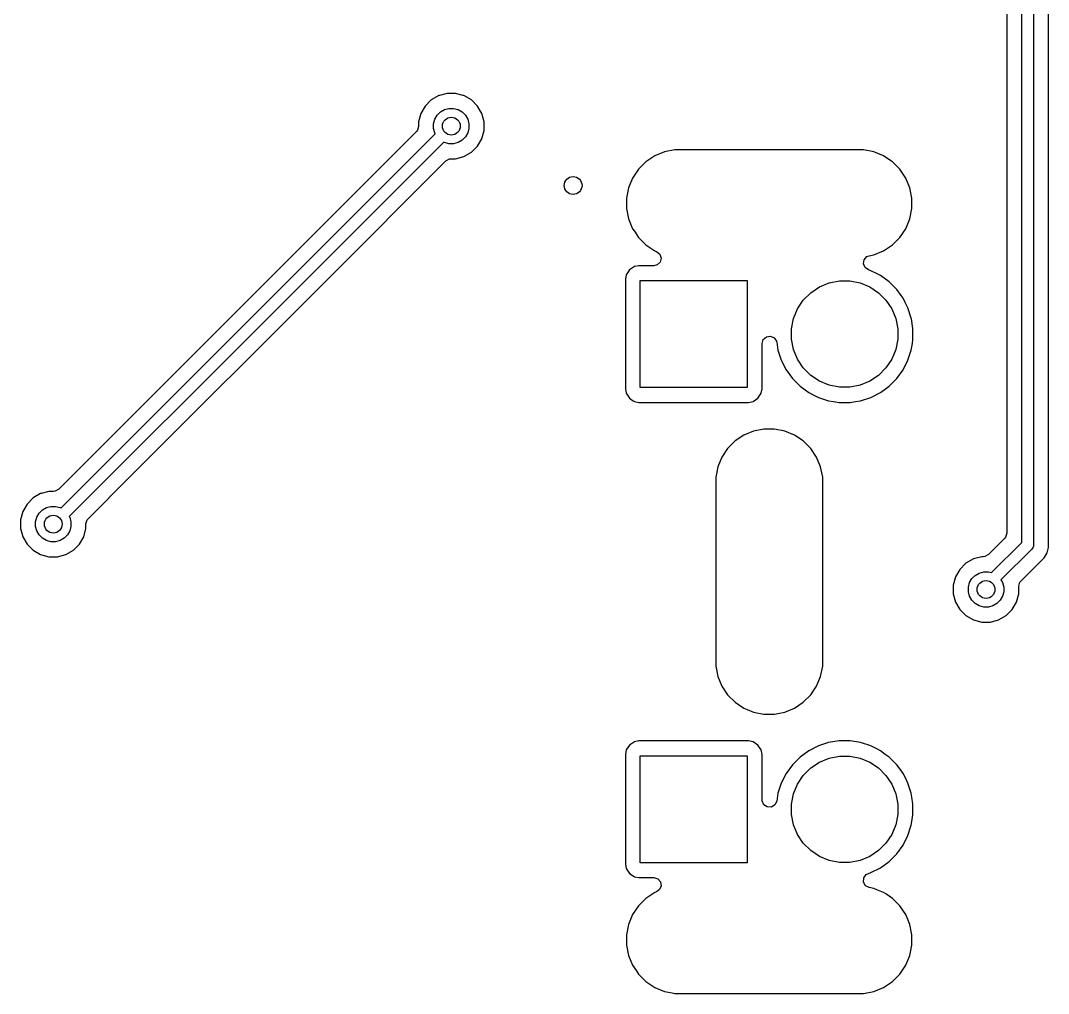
# Model space of a CAD drawing. Extents: x 45 to 205, y -97 to -37.
# Drawn here: x 94.4 to 111.7, y -84.1 to -67.72 of the extents above; entities that cross this region are included whole.
import ezdxf

# ---------------------------------------------------------------- set-up
doc = ezdxf.new("R2010")
doc.units = 0
doc.layers.add('BLACK', color=7, linetype='CONTINUOUS')

msp = doc.modelspace()

# ---------------------------------------------------------------- linework, layer by layer
at = {"layer": 'BLACK', "linetype": 'CONTINUOUS'}
for p, q in [((111.70049, -70.909518), (111.70049, -66.253926)), ((111.24999, -76.508648), (111.24999, -66.341492)), ((111.44999, -66.30007), (111.44999, -76.55007)), ((110.99949, -66.496614), (110.99949, -76.353526)), ((101.437501, -68.987087), (101.311978, -69.059558)), ((101.448983, -68.98401), (101.437501, -68.987087)), ((101.577515, -68.94957), (101.448983, -68.98401)), ((101.722465, -68.94957), (101.577515, -68.94957)), ((101.850996, -68.98401), (101.722465, -68.94957)), ((101.862479, -68.987087), (101.850996, -68.98401)), ((101.988001, -69.059558), (101.862478, -68.987087)), ((101.862478, -68.987087), (101.862479, -68.987087)), ((101.209478, -69.162058), (101.137007, -69.287581)), ((101.209483, -69.162052), (101.209478, -69.162058)), ((101.311972, -69.059563), (101.209483, -69.162052)), ((101.311978, -69.059558), (101.311972, -69.059563)), ((101.535185, -69.222906), (101.610832, -69.202637)), ((101.610832, -69.202637), (101.689148, -69.202637)), ((101.689148, -69.202637), (101.764795, -69.222906)), ((101.988007, -69.059563), (101.988001, -69.059558)), ((102.090496, -69.162052), (101.988007, -69.059563)), ((102.090501, -69.162058), (102.090496, -69.162052)), ((102.130953, -69.232124), (102.090501, -69.162058)), ((101.137006, -69.287585), (101.09949, -69.427595)), ((101.137007, -69.287581), (101.137006, -69.287585)), ((101.372826, -69.385265), (101.411984, -69.317442)), ((101.411984, -69.317442), (101.467362, -69.262064)), ((101.467362, -69.262064), (101.535185, -69.222906)), ((101.764795, -69.222906), (101.832618, -69.262064)), ((101.832618, -69.262064), (101.887996, -69.317442)), ((101.887996, -69.317442), (101.927154, -69.385265)), ((102.162974, -69.287585), (102.130953, -69.232124)), ((102.20049, -69.427595), (102.162974, -69.287585)), ((101.09949, -69.503526), (101.079805, -69.570565)), ((101.09949, -69.427595), (101.09949, -69.427597)), ((101.09949, -69.427597), (101.09949, -69.503526)), ((101.352557, -69.460912), (101.372826, -69.385265)), ((101.352557, -69.539228), (101.352557, -69.460912)), ((101.372826, -69.614875), (101.352557, -69.539228)), ((101.927154, -69.385265), (101.947423, -69.460912)), ((101.947423, -69.539228), (101.927154, -69.614875)), ((101.947423, -69.460912), (101.947423, -69.539228)), ((102.20049, -69.572545), (102.20049, -69.427595)), ((101.063171, -69.591207), (95.041127, -75.613251)), ((98.329279, -72.679359), (101.380489, -69.628148)), ((101.079805, -69.570565), (101.063171, -69.591207)), ((101.380489, -69.628148), (101.372826, -69.614875)), ((101.887996, -69.682698), (101.832618, -69.738076)), ((101.927154, -69.614875), (101.887996, -69.682698)), ((102.090499, -69.838085), (102.162974, -69.712555)), ((102.162974, -69.712555), (102.20049, -69.572545)), ((101.521911, -69.76957), (98.470701, -72.820781)), ((101.535185, -69.777234), (101.521911, -69.76957)), ((101.610832, -69.797503), (101.535185, -69.777234)), ((101.689148, -69.797503), (101.610832, -69.797503)), ((101.764795, -69.777234), (101.689148, -69.797503)), ((101.832618, -69.738076), (101.764795, -69.777234)), ((101.988005, -69.940579), (102.090499, -69.838085)), ((101.558853, -70.086889), (101.620176, -70.053404)), ((101.620176, -70.053404), (101.646534, -70.05057)), ((101.646534, -70.05057), (101.722462, -70.05057)), ((101.722462, -70.05057), (101.722465, -70.05057)), ((101.722465, -70.05057), (101.862475, -70.013054)), ((101.862475, -70.013054), (101.988005, -69.940579)), ((105.073447, -70.002125), (104.925977, -70.100664)), ((105.073461, -70.002118), (105.073447, -70.002125)), ((105.237319, -69.934242), (105.073461, -70.002118)), ((105.237329, -69.934239), (105.237319, -69.934242)), ((105.411297, -69.899631), (105.237329, -69.934239)), ((105.438717, -69.899631), (105.411297, -69.899631)), ((105.439657, -69.89957), (105.438717, -69.899631)), ((105.499982, -69.89957), (105.439657, -69.89957)), ((105.557565, -69.899569), (105.499982, -69.89957)), ((105.557568, -69.89957), (105.557565, -69.899569)), ((108.499982, -69.89957), (105.557568, -69.89957)), ((108.588676, -69.899569), (108.499982, -69.89957)), ((108.588678, -69.899569), (108.588676, -69.899569)), ((108.762661, -69.934173), (108.588678, -69.899569)), ((108.790165, -69.945565), (108.762661, -69.934173)), ((108.926549, -70.002054), (108.790165, -69.945565)), ((108.92655, -70.002055), (108.926548, -70.002054)), ((108.926548, -70.002054), (108.926549, -70.002054)), ((108.947531, -70.016074), (108.92655, -70.002055)), ((109.074043, -70.100603), (108.947531, -70.016074)), ((99.570351, -72.075391), (101.558853, -70.086889)), ((104.800555, -70.226088), (104.702013, -70.373568)), ((104.800557, -70.226086), (104.800555, -70.226088)), ((104.925971, -70.100669), (104.800557, -70.226086)), ((104.925977, -70.100664), (104.925971, -70.100669)), ((109.074046, -70.100606), (109.074043, -70.100603)), ((109.199482, -70.22604), (109.074046, -70.100606)), ((109.298036, -70.373534), (109.199482, -70.22604)), ((104.702007, -70.373579), (104.634137, -70.537435)), ((104.702013, -70.373568), (104.702007, -70.373579)), ((109.365922, -70.537422), (109.298036, -70.373534)), ((104.634132, -70.537452), (104.59953, -70.711409)), ((104.634137, -70.537435), (104.634132, -70.537452)), ((109.365922, -70.537426), (109.365922, -70.537422)), ((109.365923, -70.537427), (109.365922, -70.537426)), ((109.40053, -70.711401), (109.365923, -70.537427)), ((104.59953, -70.711409), (104.59953, -70.88879)), ((109.40053, -70.711404), (109.40053, -70.711401)), ((109.40053, -70.888796), (109.40053, -70.711404)), ((104.59953, -70.88879), (104.634132, -71.062747)), ((109.365922, -71.062778), (109.40053, -70.888796)), ((111.70049, -72.909518), (111.70049, -70.909518)), ((104.634132, -71.062747), (104.634137, -71.062764)), ((104.634137, -71.062764), (104.702007, -71.22662)), ((109.298036, -71.226666), (109.365922, -71.062778)), ((104.702007, -71.22662), (104.702009, -71.226625)), ((104.702009, -71.226625), (104.702011, -71.226628)), ((104.702011, -71.226628), (104.730643, -71.26948)), ((104.730643, -71.26948), (104.800555, -71.374111)), ((109.199482, -71.37416), (109.298036, -71.226666)), ((104.800555, -71.374111), (104.800557, -71.374113)), ((104.800557, -71.374113), (104.925971, -71.49953)), ((109.074046, -71.499594), (109.199482, -71.37416)), ((104.925971, -71.49953), (104.925977, -71.499535)), ((104.925977, -71.499535), (105.073447, -71.598074)), ((105.073447, -71.598074), (105.073451, -71.598076)), ((105.073451, -71.598076), (105.073457, -71.59808)), ((105.073457, -71.59808), (105.098334, -71.608384)), ((105.098334, -71.608384), (105.104671, -71.61101)), ((105.104671, -71.61101), (105.159074, -71.654852)), ((108.762661, -71.666027), (108.92655, -71.598145)), ((108.92655, -71.598145), (109.074046, -71.499594)), ((105.163856, -71.788846), (105.112718, -71.836455)), ((105.159074, -71.654852), (105.181137, -71.721147)), ((105.181137, -71.721147), (105.163856, -71.788846)), ((108.586771, -71.817071), (108.598686, -71.748224)), ((108.598686, -71.748224), (108.64593, -71.696749)), ((108.64593, -71.696749), (108.685769, -71.68132)), ((108.685769, -71.68132), (108.762661, -71.666027)), ((104.649389, -71.919469), (104.594023, -72.00233)), ((104.73225, -71.864103), (104.649389, -71.919469)), ((104.732254, -71.864102), (104.73225, -71.864103)), ((104.805313, -71.84957), (104.732254, -71.864102)), ((105.057216, -71.84957), (104.805313, -71.84957)), ((105.112718, -71.836455), (105.057216, -71.84957)), ((108.613969, -71.881429), (108.586771, -71.817071)), ((108.671645, -71.920867), (108.613969, -71.881429)), ((108.711626, -71.933857), (108.671645, -71.920867)), ((108.711629, -71.933858), (108.711626, -71.933857)), ((108.805371, -71.981623), (108.711629, -71.933858)), ((96.234436, -75.411306), (99.570351, -72.075391)), ((104.594022, -72.002334), (104.57949, -72.075391)), ((104.57949, -72.075391), (104.57949, -73.924748)), ((104.594023, -72.00233), (104.594022, -72.002334)), ((104.82999, -73.90007), (104.82999, -72.10007)), ((104.82999, -72.10007), (106.62999, -72.10007)), ((106.62999, -72.10007), (106.62999, -73.90007)), ((107.845733, -72.206341), (108.008734, -72.138824)), ((108.008734, -72.138824), (108.181775, -72.104404)), ((108.181775, -72.104404), (108.358205, -72.104404)), ((108.358205, -72.104404), (108.531246, -72.138824)), ((108.531246, -72.138824), (108.694247, -72.206341)), ((108.872984, -72.016074), (108.805371, -71.981623)), ((108.872986, -72.016075), (108.872984, -72.016074)), ((108.872987, -72.016076), (108.872986, -72.016075)), ((109.019484, -72.122511), (108.872987, -72.016076)), ((109.019489, -72.122515), (109.019484, -72.122511)), ((109.147544, -72.25057), (109.019489, -72.122515)), ((107.574281, -72.429116), (107.699036, -72.304361)), ((107.699036, -72.304361), (107.845733, -72.206341)), ((108.694247, -72.206341), (108.840944, -72.304361)), ((108.840944, -72.304361), (108.965699, -72.429116)), ((109.147548, -72.250575), (109.147544, -72.25057)), ((109.220408, -72.35086), (109.147548, -72.250575)), ((107.476261, -72.575813), (107.574281, -72.429116)), ((108.965699, -72.429116), (109.063719, -72.575813)), ((109.253986, -72.397076), (109.220408, -72.35086)), ((109.290939, -72.4696), (109.253986, -72.397076)), ((109.336201, -72.55843), (109.290939, -72.4696)), ((107.408744, -72.738814), (107.476261, -72.575813)), ((109.063719, -72.575813), (109.131236, -72.738814)), ((109.336201, -72.558431), (109.336201, -72.55843)), ((109.392161, -72.730661), (109.336201, -72.558431)), ((95.078068, -75.930569), (98.329279, -72.679359)), ((98.470701, -72.820781), (95.21949, -76.071991)), ((107.374324, -72.911855), (107.408744, -72.738814)), ((109.131236, -72.738814), (109.165656, -72.911855)), ((109.394461, -72.745184), (109.392161, -72.730661)), ((109.42049, -72.909518), (109.394461, -72.745184)), ((107.374324, -73.088285), (107.374324, -72.911855)), ((109.165656, -72.911855), (109.165656, -73.088285)), ((109.42049, -73.090621), (109.42049, -72.909518)), ((111.70049, -75.411306), (111.70049, -72.909518)), ((106.88049, -73.157201), (106.900175, -73.090162)), ((106.88049, -73.924744), (106.88049, -73.157201)), ((106.900175, -73.090162), (106.952979, -73.044407)), ((106.952979, -73.044407), (107.022137, -73.034463)), ((107.022137, -73.034463), (107.085693, -73.063488)), ((107.085693, -73.063488), (107.123467, -73.122266)), ((107.123467, -73.122266), (107.126963, -73.137803)), ((107.126963, -73.137803), (107.147819, -73.26948)), ((107.408744, -73.261326), (107.374324, -73.088285)), ((109.165656, -73.088285), (109.131236, -73.261326)), ((109.392161, -73.269479), (109.409944, -73.157201)), ((109.409944, -73.157201), (109.42049, -73.090621)), ((107.147819, -73.26948), (107.203777, -73.441706)), ((107.476261, -73.424327), (107.408744, -73.261326)), ((109.131236, -73.261326), (109.063719, -73.424327)), ((109.336201, -73.441709), (109.392161, -73.269479)), ((107.203777, -73.441706), (107.203778, -73.441709)), ((107.203778, -73.441709), (107.285996, -73.603067)), ((107.574281, -73.571024), (107.476261, -73.424327)), ((109.063719, -73.424327), (108.965699, -73.571024)), ((109.253986, -73.603064), (109.336201, -73.441709)), ((107.285996, -73.603067), (107.392431, -73.749564)), ((107.699036, -73.695779), (107.574281, -73.571024)), ((107.845733, -73.793799), (107.699036, -73.695779)), ((108.840944, -73.695779), (108.694247, -73.793799)), ((108.965699, -73.571024), (108.840944, -73.695779)), ((109.147543, -73.749571), (109.253986, -73.603064)), ((107.392431, -73.749564), (107.392435, -73.749569)), ((107.392435, -73.749569), (107.52049, -73.877624)), ((108.008734, -73.861316), (107.845733, -73.793799)), ((108.181775, -73.895736), (108.008734, -73.861316)), ((108.531246, -73.861316), (108.358205, -73.895736)), ((108.694247, -73.793799), (108.531246, -73.861316)), ((109.019491, -73.877623), (109.147543, -73.749571)), ((104.57949, -73.924748), (104.594022, -73.997805)), ((104.594022, -73.997805), (104.594023, -73.997809)), ((104.594023, -73.997809), (104.594024, -73.99781)), ((104.594024, -73.99781), (104.649389, -74.080671)), ((106.62999, -73.90007), (104.82999, -73.90007)), ((106.810591, -74.080671), (106.865956, -73.99781)), ((106.865956, -73.99781), (106.88049, -73.924744)), ((107.52049, -73.877624), (107.520495, -73.877628)), ((107.520495, -73.877628), (107.60302, -73.937585)), ((107.60302, -73.937585), (107.666996, -73.984066)), ((107.666996, -73.984066), (107.739903, -74.021214)), ((107.739903, -74.021214), (107.82835, -74.066281)), ((108.358205, -73.895736), (108.181775, -73.895736)), ((108.711629, -74.066281), (108.872984, -73.984066)), ((108.872984, -73.984066), (109.019491, -73.877623)), ((104.649389, -74.080671), (104.711604, -74.122241)), ((104.711604, -74.122241), (104.73225, -74.136036)), ((104.73225, -74.136036), (104.732254, -74.136037)), ((104.732254, -74.136037), (104.805311, -74.150569)), ((104.805311, -74.150569), (104.805314, -74.15057)), ((104.805314, -74.15057), (104.805316, -74.15057)), ((104.805316, -74.15057), (106.654666, -74.15057)), ((106.654666, -74.15057), (106.654667, -74.150569)), ((106.654667, -74.150569), (106.72773, -74.136036)), ((106.72773, -74.136036), (106.810591, -74.080671)), ((107.82835, -74.066281), (107.828353, -74.066282)), ((107.828353, -74.066282), (107.914466, -74.094261)), ((107.914466, -74.094261), (108.000581, -74.122241)), ((108.000581, -74.122241), (108.083419, -74.135361)), ((108.083419, -74.135361), (108.179439, -74.15057)), ((108.179439, -74.15057), (108.179444, -74.15057)), ((108.179444, -74.15057), (108.360541, -74.15057)), ((108.360541, -74.15057), (108.4523, -74.136036)), ((108.4523, -74.136036), (108.539399, -74.122241)), ((108.539399, -74.122241), (108.711629, -74.066281)), ((106.57344, -74.701992), (106.425959, -74.800537)), ((106.573453, -74.701985), (106.57344, -74.701992)), ((106.737326, -74.634108), (106.573453, -74.701985)), ((106.737335, -74.634105), (106.737326, -74.634108)), ((106.9113, -74.599502), (106.737335, -74.634105)), ((106.911303, -74.599502), (106.9113, -74.599502)), ((107.088685, -74.599502), (106.911303, -74.599502)), ((107.088688, -74.599502), (107.088685, -74.599502)), ((107.262652, -74.634105), (107.088688, -74.599502)), ((107.262661, -74.634108), (107.262652, -74.634105)), ((107.426534, -74.701985), (107.262661, -74.634108)), ((107.426547, -74.701992), (107.426534, -74.701985)), ((107.574028, -74.800537), (107.426547, -74.701992)), ((106.425955, -74.80054), (106.300532, -74.925963)), ((106.425959, -74.800537), (106.425955, -74.80054)), ((107.574032, -74.80054), (107.574028, -74.800537)), ((107.699455, -74.925963), (107.574032, -74.80054)), ((106.201977, -75.073461), (106.1341, -75.237334)), ((106.201984, -75.073448), (106.201977, -75.073461)), ((106.300529, -74.925967), (106.201984, -75.073448)), ((106.300532, -74.925963), (106.300529, -74.925967)), ((107.699458, -74.925967), (107.699455, -74.925963)), ((107.798003, -75.073448), (107.699458, -74.925967)), ((107.79801, -75.073461), (107.798003, -75.073448)), ((107.865887, -75.237334), (107.79801, -75.073461)), ((106.134097, -75.237343), (106.099494, -75.411306)), ((106.1341, -75.237334), (106.134097, -75.237343)), ((107.86589, -75.237343), (107.865887, -75.237334)), ((107.900493, -75.411306), (107.86589, -75.237343)), ((95.536809, -76.108933), (96.234436, -75.411306)), ((106.099494, -75.411306), (106.099494, -78.588697)), ((107.900494, -75.411308), (107.900493, -75.411306)), ((107.900494, -75.411311), (107.900494, -75.411308)), ((107.900494, -75.447275), (107.900494, -75.411311)), ((111.70049, -76.596214), (111.70049, -75.411306)), ((107.900494, -78.442419), (107.900494, -75.447275)), ((94.611972, -75.759563), (94.509483, -75.862052)), ((94.611978, -75.759558), (94.611972, -75.759563)), ((94.737501, -75.687087), (94.611978, -75.759558)), ((94.748983, -75.68401), (94.737501, -75.687087)), ((94.877515, -75.64957), (94.748983, -75.68401)), ((94.953446, -75.64957), (94.877515, -75.64957)), ((94.979804, -75.646736), (94.953446, -75.64957)), ((95.041127, -75.613251), (94.979804, -75.646736)), ((94.509478, -75.862058), (94.437007, -75.987581)), ((94.509483, -75.862052), (94.509478, -75.862058)), ((94.767362, -75.962064), (94.835185, -75.922906)), ((94.835185, -75.922906), (94.910832, -75.902637)), ((94.910832, -75.902637), (94.989148, -75.902637)), ((94.989148, -75.902637), (95.064795, -75.922906)), ((95.064795, -75.922906), (95.078068, -75.930569)), ((94.437006, -75.987585), (94.39949, -76.127595)), ((94.437007, -75.987581), (94.437006, -75.987585)), ((94.652557, -76.160912), (94.672826, -76.085265)), ((94.672826, -76.085265), (94.711984, -76.017442)), ((94.711984, -76.017442), (94.767362, -75.962064)), ((95.21949, -76.071991), (95.227154, -76.085265)), ((95.227154, -76.085265), (95.247423, -76.160912)), ((95.520175, -76.129575), (95.536809, -76.108933)), ((94.39949, -76.127595), (94.39949, -76.272545)), ((94.39949, -76.272545), (94.421189, -76.353526)), ((94.652557, -76.239228), (94.652557, -76.160912)), ((94.672826, -76.314875), (94.652557, -76.239228)), ((95.247423, -76.239228), (95.227154, -76.314875)), ((95.247423, -76.160912), (95.247423, -76.239228)), ((95.462974, -76.412555), (95.50049, -76.272545)), ((95.50049, -76.196614), (95.520175, -76.129575)), ((95.50049, -76.272545), (95.50049, -76.196614)), ((94.421189, -76.353526), (94.437007, -76.412558)), ((94.437007, -76.412558), (94.509478, -76.538081)), ((94.711984, -76.382698), (94.672826, -76.314875)), ((94.767362, -76.438076), (94.711984, -76.382698)), ((94.835185, -76.477234), (94.767362, -76.438076)), ((95.132618, -76.438076), (95.064795, -76.477234)), ((95.187996, -76.382698), (95.132618, -76.438076)), ((95.227154, -76.314875), (95.187996, -76.382698)), ((95.390499, -76.538085), (95.462974, -76.412555)), ((110.963171, -76.441207), (110.691127, -76.713251)), ((110.979805, -76.420565), (110.963171, -76.441207)), ((110.99949, -76.353526), (110.979805, -76.420565)), ((94.509478, -76.538081), (94.50948, -76.538083)), ((94.50948, -76.538083), (94.509481, -76.538085)), ((94.509481, -76.538085), (94.611975, -76.640579)), ((94.611975, -76.640579), (94.611976, -76.64058)), ((94.611976, -76.64058), (94.611978, -76.640581)), ((94.611978, -76.640581), (94.737501, -76.713052)), ((94.910832, -76.497503), (94.835185, -76.477234)), ((94.989148, -76.497503), (94.910832, -76.497503)), ((95.064795, -76.477234), (94.989148, -76.497503)), ((95.162475, -76.713054), (95.288005, -76.640579)), ((95.288005, -76.640579), (95.390499, -76.538085)), ((110.741873, -77.016764), (111.24999, -76.508648)), ((111.4207, -76.620781), (110.901189, -77.140292)), ((111.433137, -76.605628), (111.4207, -76.620781)), ((111.440927, -76.586821), (111.433137, -76.605628)), ((111.448069, -76.569579), (111.440927, -76.586821)), ((111.44999, -76.55007), (111.448069, -76.569579)), ((111.676604, -76.685358), (111.688602, -76.640579)), ((111.688602, -76.640579), (111.70049, -76.596214)), ((94.737501, -76.713052), (94.737502, -76.713052)), ((94.737502, -76.713052), (94.737505, -76.713054)), ((94.737505, -76.713054), (94.877515, -76.75057)), ((94.877515, -76.75057), (94.877518, -76.75057)), ((94.877518, -76.75057), (95.022462, -76.75057)), ((95.022462, -76.75057), (95.022465, -76.75057)), ((95.022465, -76.75057), (95.162475, -76.713054)), ((110.437501, -76.787087), (110.311978, -76.859558)), ((110.458938, -76.781343), (110.437501, -76.787087)), ((110.577515, -76.74957), (110.458938, -76.781343)), ((110.603446, -76.74957), (110.577515, -76.74957)), ((110.629804, -76.746736), (110.603446, -76.74957)), ((110.691127, -76.713251), (110.629804, -76.746736)), ((111.347298, -77.048443), (111.630459, -76.765283)), ((111.630459, -76.765283), (111.676604, -76.685358)), ((110.209478, -76.962058), (110.137007, -77.087581)), ((110.209483, -76.962052), (110.209478, -76.962058)), ((110.311972, -76.859563), (110.209483, -76.962052)), ((110.311978, -76.859558), (110.311972, -76.859563)), ((110.137006, -77.087585), (110.09949, -77.227595)), ((110.137007, -77.087581), (110.137006, -77.087585)), ((110.372826, -77.185265), (110.411984, -77.117442)), ((110.411984, -77.117442), (110.467362, -77.062064)), ((110.467362, -77.062064), (110.535185, -77.022906)), ((110.535185, -77.022906), (110.610832, -77.002637)), ((110.610832, -77.002637), (110.689148, -77.002637)), ((110.689148, -77.002637), (110.741873, -77.016764)), ((110.901189, -77.140292), (110.927154, -77.185265)), ((111.220175, -77.179574), (111.236809, -77.158932)), ((111.236809, -77.158932), (111.347298, -77.048443)), ((110.09949, -77.227595), (110.09949, -77.372545)), ((110.352557, -77.260912), (110.372826, -77.185265)), ((110.352557, -77.339228), (110.352557, -77.260912)), ((110.927154, -77.185265), (110.947423, -77.260912)), ((110.947423, -77.260912), (110.947423, -77.339228)), ((111.20049, -77.246613), (111.220175, -77.179574)), ((111.20049, -77.372545), (111.20049, -77.246613)), ((110.09949, -77.372545), (110.137006, -77.512555)), ((110.372826, -77.414875), (110.352557, -77.339228)), ((110.411984, -77.482698), (110.372826, -77.414875)), ((110.467362, -77.538076), (110.411984, -77.482698)), ((110.887996, -77.482698), (110.832618, -77.538076)), ((110.927154, -77.414875), (110.887996, -77.482698)), ((110.947423, -77.339228), (110.927154, -77.414875)), ((111.162974, -77.512555), (111.20049, -77.372545)), ((110.137006, -77.512555), (110.137007, -77.512558)), ((110.137007, -77.512558), (110.209478, -77.638081)), ((110.209478, -77.638081), (110.20948, -77.638083)), ((110.20948, -77.638083), (110.209481, -77.638085)), ((110.209481, -77.638085), (110.311975, -77.740579)), ((110.535185, -77.577234), (110.467362, -77.538076)), ((110.610832, -77.597503), (110.535185, -77.577234)), ((110.689148, -77.597503), (110.610832, -77.597503)), ((110.764795, -77.577234), (110.689148, -77.597503)), ((110.832618, -77.538076), (110.764795, -77.577234)), ((110.988005, -77.740579), (111.090499, -77.638085)), ((111.090499, -77.638085), (111.162974, -77.512555)), ((110.311975, -77.740579), (110.311976, -77.74058)), ((110.311976, -77.74058), (110.311978, -77.740581)), ((110.311978, -77.740581), (110.437501, -77.813052)), ((110.437501, -77.813052), (110.437502, -77.813052)), ((110.437502, -77.813052), (110.437505, -77.813054)), ((110.437505, -77.813054), (110.577515, -77.85057)), ((110.577515, -77.85057), (110.577518, -77.85057)), ((110.577518, -77.85057), (110.722462, -77.85057)), ((110.722462, -77.85057), (110.722465, -77.85057)), ((110.722465, -77.85057), (110.862475, -77.813054)), ((110.862475, -77.813054), (110.988005, -77.740579)), ((107.900494, -78.500002), (107.900494, -78.442419)), ((107.900494, -78.588693), (107.900494, -78.500002)), ((106.099494, -78.588697), (106.134097, -78.76266)), ((107.865888, -78.762668), (107.900494, -78.588693)), ((106.134097, -78.76266), (106.1341, -78.762669)), ((106.1341, -78.762669), (106.201977, -78.926542)), ((107.798007, -78.926549), (107.865888, -78.762668)), ((106.201977, -78.926542), (106.201984, -78.926555)), ((106.201984, -78.926555), (106.300529, -79.074036)), ((107.699458, -79.074037), (107.798007, -78.926549)), ((106.300529, -79.074036), (106.300532, -79.07404)), ((106.300532, -79.07404), (106.425955, -79.199463)), ((106.425955, -79.199463), (106.425959, -79.199466)), ((106.425959, -79.199466), (106.57344, -79.298011)), ((107.426541, -79.298015), (107.574029, -79.199466)), ((107.574029, -79.199466), (107.699458, -79.074037)), ((106.57344, -79.298011), (106.573453, -79.298018)), ((106.573453, -79.298018), (106.630418, -79.321613)), ((106.630418, -79.321613), (106.737328, -79.365896)), ((106.737328, -79.365896), (106.73733, -79.365896)), ((106.73733, -79.365896), (106.737335, -79.365898)), ((106.737335, -79.365898), (106.911298, -79.400501)), ((106.911298, -79.400501), (106.911301, -79.400502)), ((106.911301, -79.400502), (106.911303, -79.400502)), ((106.911303, -79.400502), (107.088687, -79.400502)), ((107.088687, -79.400502), (107.088688, -79.400501)), ((107.088688, -79.400501), (107.146676, -79.388966)), ((107.146676, -79.388966), (107.262652, -79.365898)), ((107.262652, -79.365898), (107.262655, -79.365896)), ((107.262655, -79.365896), (107.26266, -79.365896)), ((107.26266, -79.365896), (107.426541, -79.298015)), ((104.649389, -79.919469), (104.594023, -80.00233)), ((104.73225, -79.864103), (104.649389, -79.919469)), ((104.732254, -79.864102), (104.73225, -79.864103)), ((104.805313, -79.84957), (104.732254, -79.864102)), ((104.805316, -79.84957), (104.805313, -79.84957)), ((106.654664, -79.84957), (104.805316, -79.84957)), ((106.654667, -79.84957), (106.654664, -79.84957)), ((106.727725, -79.864102), (106.654667, -79.84957)), ((106.727729, -79.864103), (106.727725, -79.864102)), ((106.729393, -79.865215), (106.727729, -79.864103)), ((106.810591, -79.919469), (106.729393, -79.865215)), ((106.865956, -80.00233), (106.810591, -79.919469)), ((108.000579, -79.877899), (107.828353, -79.933857)), ((108.179439, -79.84957), (108.000579, -79.877899)), ((108.179444, -79.84957), (108.179439, -79.84957)), ((108.360536, -79.84957), (108.179444, -79.84957)), ((108.360541, -79.84957), (108.360536, -79.84957)), ((108.5394, -79.877899), (108.360541, -79.84957)), ((108.711626, -79.933857), (108.5394, -79.877899)), ((104.594022, -80.002334), (104.57949, -80.075391)), ((104.57949, -80.075391), (104.57949, -81.924748)), ((104.594023, -80.00233), (104.594022, -80.002334)), ((104.82999, -81.90007), (104.82999, -80.10007)), ((104.82999, -80.10007), (106.62999, -80.10007)), ((106.62999, -80.10007), (106.62999, -81.90007)), ((106.865957, -80.002334), (106.865956, -80.00233)), ((106.880489, -80.075391), (106.865957, -80.002334)), ((106.88049, -80.075393), (106.880489, -80.075391)), ((106.88049, -80.842938), (106.88049, -80.075393)), ((107.666992, -80.016076), (107.520495, -80.122511)), ((107.82835, -79.933858), (107.666992, -80.016076)), ((107.828353, -79.933857), (107.82835, -79.933858)), ((108.711629, -79.933858), (108.711626, -79.933857)), ((108.82129, -79.989734), (108.711629, -79.933858)), ((108.872984, -80.016074), (108.82129, -79.989734)), ((108.872986, -80.016075), (108.872984, -80.016074)), ((108.872987, -80.016076), (108.872986, -80.016075)), ((108.954628, -80.075391), (108.872987, -80.016076)), ((109.019484, -80.122511), (108.954628, -80.075391)), ((107.392431, -80.250575), (107.285996, -80.397072)), ((107.392435, -80.25057), (107.392431, -80.250575)), ((107.52049, -80.122515), (107.392435, -80.25057)), ((107.520495, -80.122511), (107.52049, -80.122515)), ((107.699036, -80.304361), (107.845733, -80.206341)), ((107.845733, -80.206341), (108.008734, -80.138824)), ((108.008734, -80.138824), (108.181775, -80.104404)), ((108.181775, -80.104404), (108.358205, -80.104404)), ((108.358205, -80.104404), (108.531246, -80.138824)), ((108.531246, -80.138824), (108.694247, -80.206341)), ((108.694247, -80.206341), (108.840944, -80.304361)), ((109.019489, -80.122515), (109.019484, -80.122511)), ((109.147544, -80.25057), (109.019489, -80.122515)), ((109.147548, -80.250575), (109.147544, -80.25057)), ((109.219441, -80.349529), (109.147548, -80.250575)), ((107.285996, -80.397072), (107.203778, -80.55843)), ((107.476261, -80.575813), (107.574281, -80.429116)), ((107.574281, -80.429116), (107.699036, -80.304361)), ((108.840944, -80.304361), (108.965699, -80.429116)), ((108.965699, -80.429116), (109.063719, -80.575813)), ((109.253986, -80.397076), (109.219441, -80.349529)), ((109.287096, -80.462058), (109.253986, -80.397076)), ((107.203777, -80.558433), (107.147819, -80.730659)), ((107.203778, -80.55843), (107.203777, -80.558433)), ((107.408744, -80.738814), (107.476261, -80.575813)), ((109.063719, -80.575813), (109.131236, -80.738814)), ((109.336201, -80.55843), (109.287096, -80.462058)), ((109.336201, -80.558431), (109.336201, -80.55843)), ((109.392161, -80.730661), (109.336201, -80.558431)), ((107.147819, -80.730659), (107.126963, -80.862336)), ((107.374324, -80.911855), (107.408744, -80.738814)), ((109.131236, -80.738814), (109.165656, -80.911855)), ((109.402615, -80.796668), (109.392161, -80.730661)), ((106.881513, -80.85883), (106.88049, -80.842938)), ((106.909627, -80.922794), (106.881513, -80.85883)), ((106.967859, -80.961404), (106.909627, -80.922794)), ((107.037722, -80.962402), (106.967859, -80.961404)), ((107.097034, -80.925471), (107.037722, -80.962402)), ((107.126963, -80.862336), (107.097034, -80.925471)), ((107.374324, -81.088285), (107.374324, -80.911855)), ((109.165656, -80.911855), (109.165656, -81.088285)), ((109.42049, -80.909518), (109.402615, -80.796668)), ((109.42049, -81.090621), (109.42049, -80.909518)), ((107.408744, -81.261326), (107.374324, -81.088285)), ((109.165656, -81.088285), (109.131236, -81.261326)), ((109.392161, -81.269479), (109.412461, -81.141309)), ((109.412461, -81.141309), (109.42049, -81.090621)), ((107.476261, -81.424327), (107.408744, -81.261326)), ((109.131236, -81.261326), (109.063719, -81.424327)), ((109.336201, -81.441709), (109.392161, -81.269479)), ((107.574281, -81.571024), (107.476261, -81.424327)), ((109.063719, -81.424327), (108.965699, -81.571024)), ((109.253986, -81.603064), (109.336201, -81.441709)), ((107.699036, -81.695779), (107.574281, -81.571024)), ((108.965699, -81.571024), (108.840944, -81.695779)), ((109.147543, -81.749571), (109.253986, -81.603064)), ((107.845733, -81.793799), (107.699036, -81.695779)), ((108.008734, -81.861316), (107.845733, -81.793799)), ((108.694247, -81.793799), (108.531246, -81.861316)), ((108.840944, -81.695779), (108.694247, -81.793799)), ((109.019491, -81.877623), (109.147543, -81.749571)), ((104.57949, -81.924748), (104.594022, -81.997805)), ((104.594022, -81.997805), (104.594023, -81.997809)), ((104.594023, -81.997809), (104.604532, -82.013537)), ((106.62999, -81.90007), (104.82999, -81.90007)), ((108.181775, -81.895736), (108.008734, -81.861316)), ((108.358205, -81.895736), (108.181775, -81.895736)), ((108.531246, -81.861316), (108.358205, -81.895736)), ((108.711629, -82.066281), (108.872984, -81.984066)), ((108.872984, -81.984066), (109.019491, -81.877623)), ((104.604532, -82.013537), (104.649389, -82.080671)), ((104.649389, -82.080671), (104.713321, -82.123388)), ((104.713321, -82.123388), (104.73225, -82.136036)), ((104.73225, -82.136036), (104.732254, -82.136037)), ((104.732254, -82.136037), (104.805311, -82.150569)), ((104.805311, -82.150569), (104.805314, -82.15057)), ((104.805314, -82.15057), (105.057361, -82.15057)), ((105.057361, -82.15057), (105.1244, -82.170255)), ((105.1244, -82.170255), (105.170155, -82.223059)), ((108.589173, -82.225758), (108.592912, -82.155988)), ((108.592912, -82.155988), (108.633778, -82.099316)), ((108.633778, -82.099316), (108.671529, -82.079309)), ((108.671529, -82.079309), (108.711629, -82.066281)), ((105.180099, -82.292217), (105.151074, -82.355773)), ((105.170155, -82.223059), (105.180099, -82.292217)), ((108.623748, -82.286473), (108.589173, -82.225758)), ((108.685658, -82.318857), (108.623748, -82.286473)), ((108.762661, -82.334173), (108.685658, -82.318857)), ((108.81481, -82.355773), (108.762661, -82.334173)), ((104.925971, -82.500669), (104.800557, -82.626086)), ((104.925977, -82.500664), (104.925971, -82.500669)), ((105.073447, -82.402125), (104.925977, -82.500664)), ((105.073461, -82.402118), (105.073447, -82.402125)), ((105.104816, -82.38913), (105.073461, -82.402118)), ((105.151074, -82.355773), (105.104816, -82.38913)), ((108.926549, -82.402054), (108.81481, -82.355773)), ((108.92655, -82.402055), (108.926548, -82.402054)), ((108.926548, -82.402054), (108.926549, -82.402054)), ((108.962056, -82.425779), (108.92655, -82.402055)), ((109.074043, -82.500603), (108.962056, -82.425779)), ((109.074046, -82.500606), (109.074043, -82.500603)), ((109.199482, -82.62604), (109.074046, -82.500606)), ((104.800555, -82.626088), (104.702013, -82.773568)), ((104.800557, -82.626086), (104.800555, -82.626088)), ((109.298036, -82.773534), (109.199482, -82.62604)), ((104.702007, -82.773579), (104.634137, -82.937435)), ((104.702013, -82.773568), (104.702007, -82.773579)), ((109.365922, -82.937422), (109.298036, -82.773534)), ((104.634132, -82.937452), (104.59953, -83.111409)), ((104.634137, -82.937435), (104.634132, -82.937452)), ((109.365922, -82.937426), (109.365922, -82.937422)), ((109.365923, -82.937427), (109.365922, -82.937426)), ((109.40053, -83.111401), (109.365923, -82.937427)), ((104.59953, -83.111409), (104.59953, -83.28879)), ((109.40053, -83.288798), (109.40053, -83.111401)), ((104.59953, -83.28879), (104.634132, -83.462747)), ((109.377247, -83.405842), (109.40053, -83.288798)), ((104.634132, -83.462747), (104.634137, -83.462764)), ((104.634137, -83.462764), (104.702007, -83.62662)), ((109.298036, -83.626666), (109.365922, -83.462778)), ((109.365922, -83.462778), (109.377247, -83.405842)), ((104.702007, -83.62662), (104.702009, -83.626625)), ((104.702009, -83.626625), (104.702011, -83.626628)), ((104.702011, -83.626628), (104.766054, -83.722477)), ((104.766054, -83.722477), (104.800555, -83.774111)), ((109.199482, -83.77416), (109.298036, -83.626666)), ((104.800555, -83.774111), (104.800557, -83.774113)), ((104.800557, -83.774113), (104.925971, -83.89953)), ((104.925971, -83.89953), (104.925977, -83.899535)), ((104.925977, -83.899535), (105.073447, -83.998074)), ((108.92655, -83.998145), (109.074046, -83.899594)), ((109.074046, -83.899594), (109.199482, -83.77416)), ((105.073447, -83.998074), (105.073451, -83.998076)), ((105.073451, -83.998076), (105.073457, -83.99808)), ((105.073457, -83.99808), (105.237329, -84.065961)), ((105.237329, -84.065961), (105.368092, -84.091973)), ((108.588678, -84.100631), (108.762661, -84.066027)), ((108.762661, -84.066027), (108.92655, -83.998145)), ((105.368092, -84.091973), (105.411294, -84.100568)), ((105.411294, -84.100568), (105.411295, -84.100568)), ((105.411295, -84.100568), (105.435426, -84.100568)), ((105.435426, -84.100568), (105.447258, -84.100568)), ((105.447258, -84.100568), (105.447263, -84.10057)), ((105.447263, -84.10057), (105.499982, -84.10057)), ((105.499982, -84.10057), (105.557565, -84.100571)), ((105.557565, -84.100571), (105.557568, -84.10057)), ((105.557568, -84.10057), (108.44856, -84.10057)), ((108.44856, -84.10057), (108.44876, -84.100629)), ((108.44876, -84.100629), (108.499982, -84.100629)), ((108.499982, -84.100629), (108.499982, -84.10063)), ((108.499982, -84.10063), (108.588678, -84.100631))]:
    msp.add_line(p, q, dxfattribs=at)
at = {"layer": 'BLACK'}
for centre in [(101.64999, -69.50007), (103.69999, -70.50007), (94.94999, -76.20007), (110.64999, -77.30007)]:
    msp.add_circle(centre, 0.15, dxfattribs=at)

doc.saveas('drawing.dxf')
